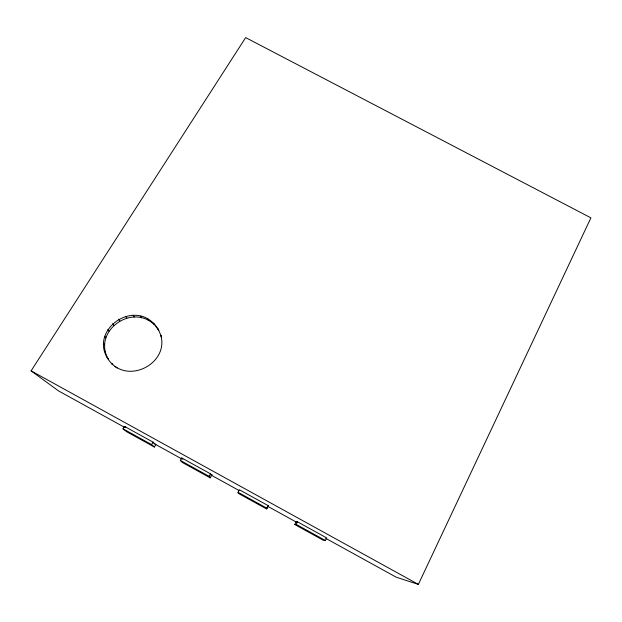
<?xml version="1.0" encoding="UTF-8"?>
<svg xmlns="http://www.w3.org/2000/svg" width="622" height="622" viewBox="0 0 622 622"><rect width="100%" height="100%" fill="white"/><g stroke="black" fill="none" stroke-linecap="round" stroke-linejoin="round"><path stroke-width="0.93" d="M158.042 328.75L161.533 336.945L160.834 335.398C168.601 362.346 130.892 383.308 111.602 363.396L112.706 364.733C81.474 333.034 137.322 292.946 158.758 330.352L153.548 323.09M107.101 357.603L108.236 358.987C92.305 331.246 132.206 302.867 154.295 324.731M325.617 538.255L396.214 577.2L418.365 584.392L590.9 217.848L245.659 37.608L31.1 370.86L58.554 390.919L124.898 427.516M296.095 521.944L294.758 524.509L323.145 540.176L325.423 540.51L326.729 537.952L297.51 521.835L296.189 522.021M294.758 524.509L296.181 524.377L297.51 521.835M266.48 508.897L268.401 505.772L239.4 489.778L238.032 492.282L238.304 493.347L266.48 508.897L268.401 505.772M210.228 477.851L209.116 476.328L210.508 473.84L181.725 457.963L180.31 460.428L182.262 462.418L210.228 477.851L212.102 474.508M155.516 444.411L153.043 442.141L124.478 426.381L123.024 428.815L126.616 431.707L154.388 447.031L155.858 444.52M154.388 447.031L151.612 444.59L153.043 442.141M31.1 370.86L418.365 584.392M153.813 443.47L181.881 458.958M210.796 474.913L238.864 490.393M267.787 506.347L296.702 522.301M123.024 428.815L151.612 444.59M180.31 460.428L209.116 476.328M238.032 492.282L267.048 508.298M296.181 524.377L325.423 540.51M114.922 366.374L117.146 368.014M124.478 426.381L125.761 427.454M181.725 457.963L182.868 459.199M104.364 350.839L105.522 352.277M103.579 343.562L104.745 345.062M104.791 336.292L105.934 337.839M107.894 329.512L109.013 331.114M210.508 473.84L211.472 475.286M112.668 323.689L113.748 325.329M118.786 319.195L119.821 320.874M125.831 316.341L126.802 318.036M133.318 315.3L134.228 317.002M140.759 316.132L141.606 317.834M147.655 318.791L148.448 320.462"/></g></svg>
